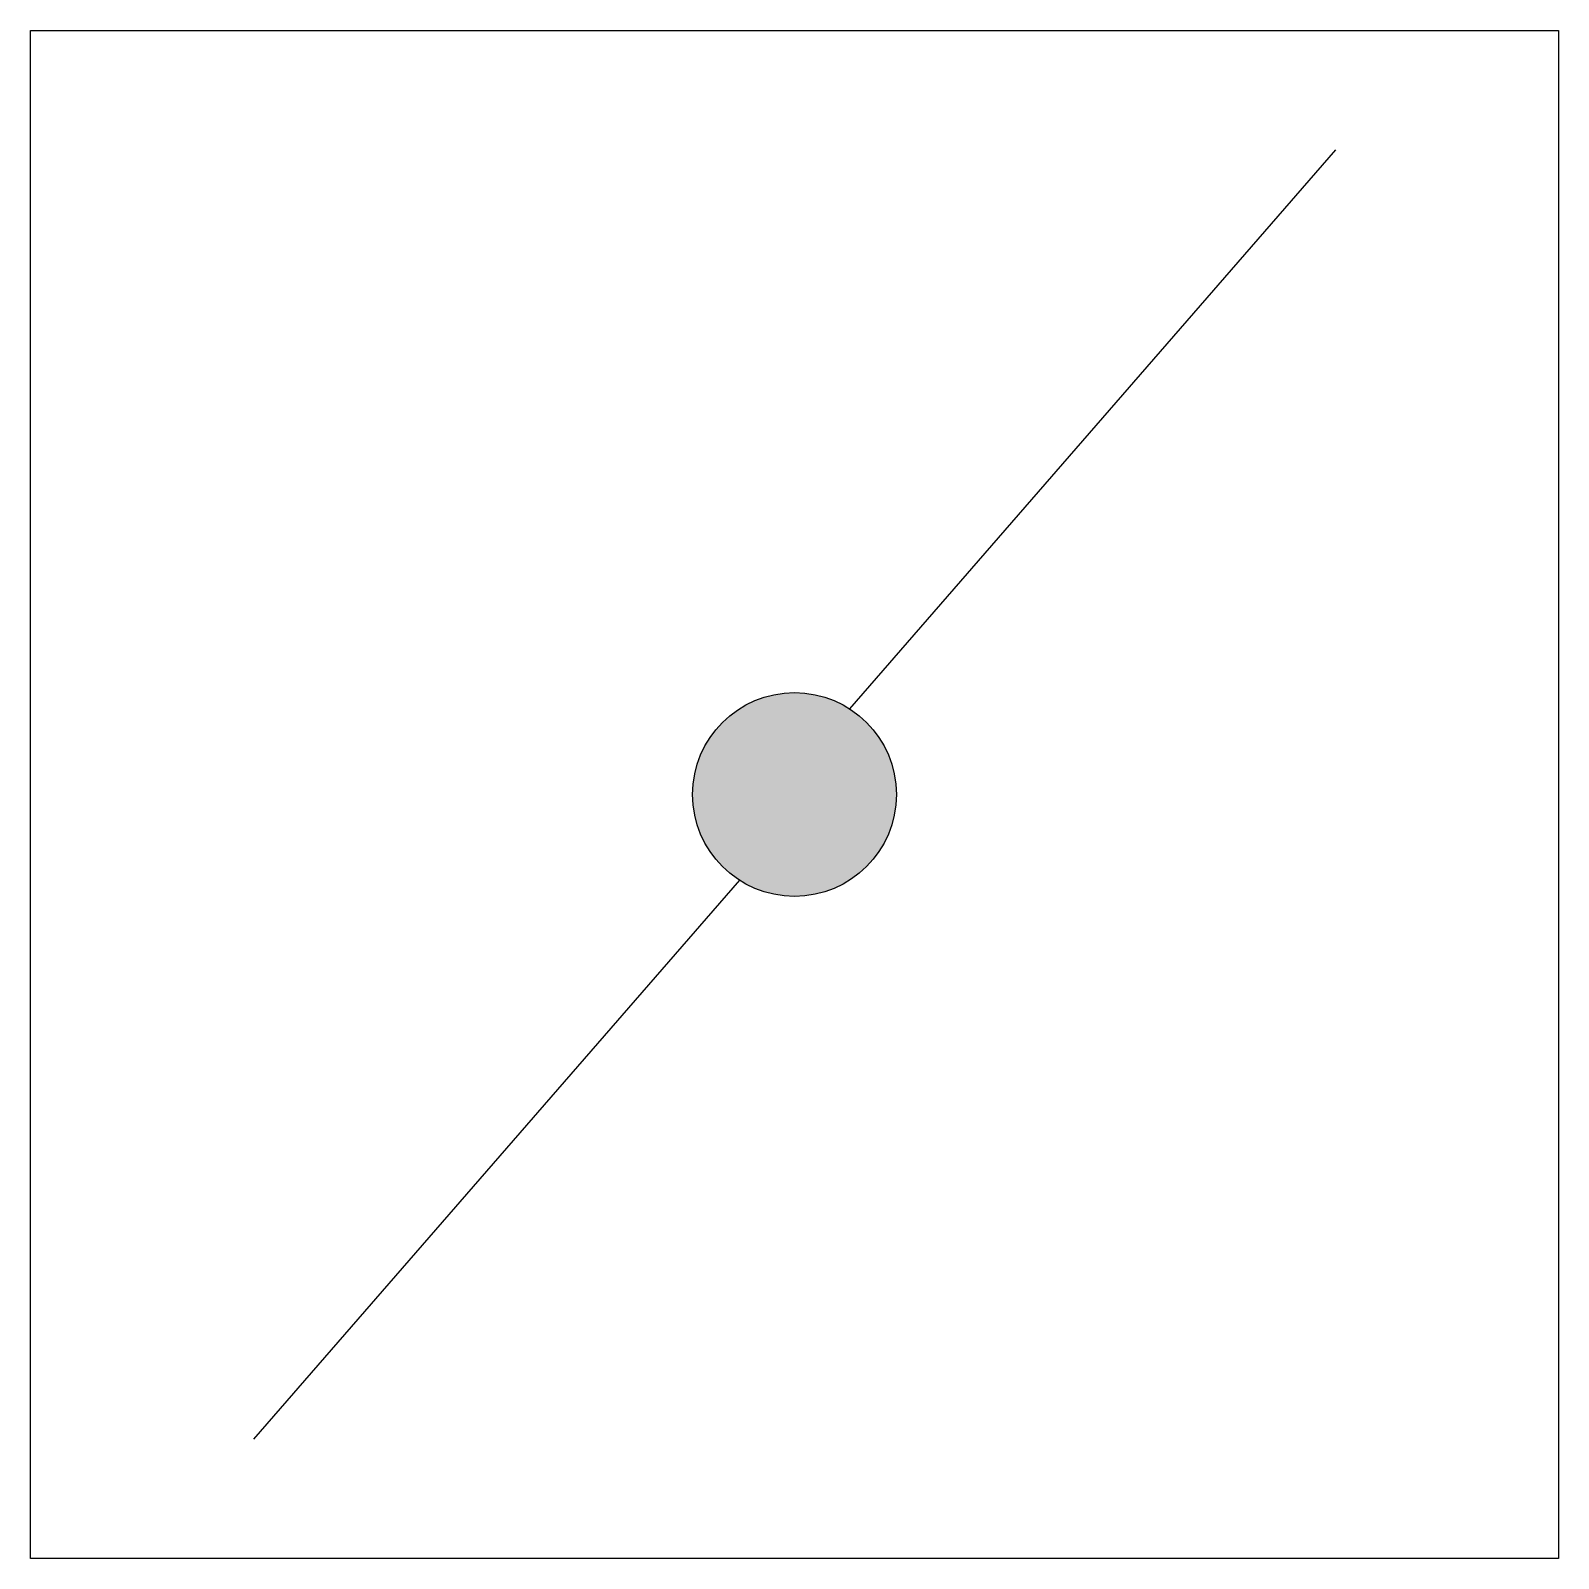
# Model space of a CAD drawing. Header units: millimetres. Extents: x -150 to 150, y -150 to 150.
import ezdxf

# ---------------------------------------------------------------- set-up
doc = ezdxf.new("R2010")
doc.units = ezdxf.units.MM

msp = doc.modelspace()

# ---------------------------------------------------------------- hatches: boundary and pattern name
at = {"linetype": 'ByBlock', "lineweight": -2}
h = msp.add_hatch(color=0, dxfattribs=at)
h.dxf.hatch_style = 1
h.paths.add_polyline_path([(0, 20, 1), (0, -20, 1)])

# ---------------------------------------------------------------- linework, layer by layer
at = {"color": 0, "linetype": 'ByBlock', "lineweight": -2}
for p, q in [((-150, -150), (-150, 150)), ((-150, 150), (150, 150)), ((150, 150), (150, -150)), ((106.23, 126.6), (10.8, 16.83)), ((-10.8, -16.83), (-106.23, -126.6)), ((150, -150), (-150, -150))]:
    msp.add_line(p, q, dxfattribs=at)
msp.add_circle((0, 0), 20, dxfattribs=at)

doc.saveas('drawing.dxf')
